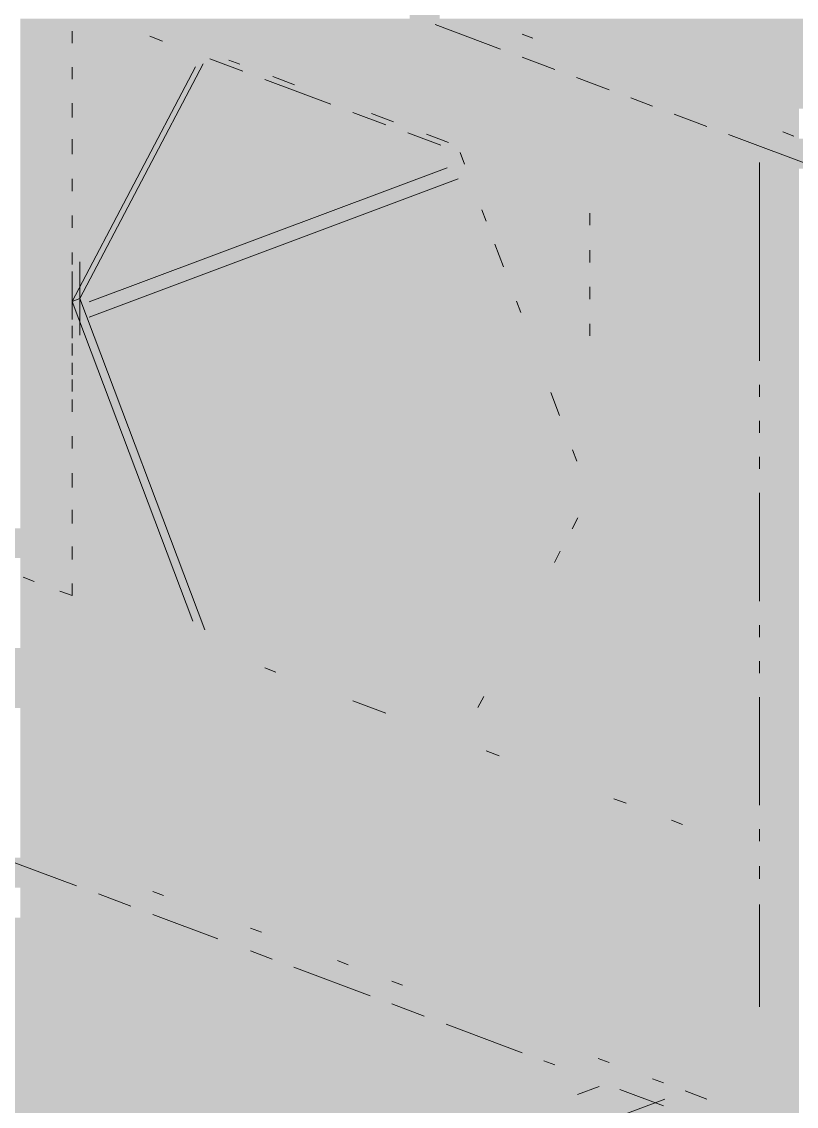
# Paper-space layout '03 3D Building and Roof' of a CAD drawing. Header units: millimetres. Extents: x 5 to 415, y 5 to 292.
# Drawn here: x 118.29 to 122.73, y 100.29 to 106.5 of the extents above; entities that cross this region are included whole.
import ezdxf

# ---------------------------------------------------------------- set-up
doc = ezdxf.new("R2010")
doc.units = ezdxf.units.MM
doc.layers.add('EXISTING', color=7, linetype='Continuous')
doc.layers.add('IMAGES', color=7, linetype='Continuous')

# ---------------------------------------------------------------- blocks, each defined once
blk = doc.blocks.new('SHEET_03')
at = {"layer": 'EXISTING', "color": 250, "lineweight": 9}
for p, q in [((121.0337, 106.3412), (120.6606, 106.481)), ((118.5823, 106.3747), (118.5823, 106.4434)), ((121.158, 106.4258), (121.2202, 106.4025)), ((119.1008, 106.3866), (119.0267, 106.4144)), ((118.5823, 104.8975), (119.2893, 106.2395)), ((118.5823, 106.1686), (118.5823, 106.2373)), ((119.3337, 106.2561), (118.6267, 104.9141)), ((119.3716, 106.2852), (119.5603, 106.2145)), ((119.5419, 106.2547), (119.479, 106.2782)), ((121.3446, 106.2248), (121.158, 106.2946)), ((119.8564, 106.1368), (119.7306, 106.184)), ((121.6555, 106.1083), (121.4689, 106.1782)), ((119.6862, 106.1673), (120.0636, 106.0259)), ((121.9042, 106.0151), (121.7798, 106.0617)), ((118.5823, 105.9625), (118.5823, 106.0312)), ((118.5823, 106.0197), (118.5823, 105.9496)), ((120.1894, 105.9788), (120.3782, 105.9081)), ((120.4226, 105.9247), (120.2968, 105.9719)), ((122.2151, 105.8987), (122.0285, 105.9686)), ((120.504, 105.861), (120.6927, 105.7903)), ((122.6503, 105.8667), (122.7125, 105.8435)), ((118.5823, 105.7563), (118.5823, 105.825)), ((118.5823, 105.8093), (118.5823, 105.7391)), ((120.7371, 105.8069), (120.6113, 105.854)), ((123.0234, 105.5959), (122.3394, 105.8521)), ((120.8043, 105.7485), (120.829, 105.6831)), ((122.517, 105.693), (122.517, 105.1069)), ((118.6795, 104.8943), (120.7294, 105.6623)), ((118.5823, 105.5989), (118.5823, 105.5287)), ((118.6795, 104.8069), (120.7916, 105.5981)), ((118.5823, 105.3884), (118.5823, 105.3183)), ((120.9277, 105.4217), (120.9524, 105.3563)), ((121.5449, 105.4023), (121.5449, 105.3336)), ((118.5823, 105.178), (118.5823, 105.1079)), ((121.0018, 105.2256), (121.0512, 105.0949)), ((121.5449, 105.1203), (121.5449, 105.1905)), ((118.6267, 104.9141), (118.6267, 105.1245)), ((118.5823, 104.7944), (118.5823, 105.0692)), ((118.6267, 105.0859), (118.6267, 104.7423)), ((122.517, 105.1069), (122.517, 104.5572)), ((118.5823, 104.9676), (118.5823, 104.8975)), ((121.5449, 104.9099), (121.5449, 104.98)), ((118.5823, 104.8975), (118.6267, 104.9141)), ((119.2736, 103.0674), (118.5823, 104.8975)), ((118.6267, 104.7037), (118.6267, 104.9141)), ((118.6267, 104.9141), (119.3427, 103.0186)), ((121.1252, 104.8988), (121.1499, 104.8334)), ((118.5823, 104.7572), (118.5823, 104.687)), ((121.5449, 104.6995), (121.5449, 104.7696)), ((118.5823, 104.5883), (118.5823, 104.657)), ((118.5823, 104.5468), (118.5823, 104.4766)), ((118.5823, 104.3821), (118.5823, 104.4509)), ((121.3227, 104.3759), (121.3721, 104.2452)), ((122.517, 104.4198), (122.517, 104.3511)), ((118.5823, 104.3363), (118.5823, 104.2662)), ((122.517, 104.2136), (122.517, 104.1449)), ((118.5823, 104.1259), (118.5823, 104.0558)), ((121.4462, 104.0491), (121.4709, 103.9837)), ((122.517, 104.0075), (122.517, 103.9388)), ((118.5823, 103.9155), (118.5823, 103.8454)), ((118.5823, 103.8325), (118.5823, 103.9012)), ((122.517, 103.8014), (122.517, 103.183)), ((118.5823, 103.7051), (118.5823, 103.6349)), ((118.5823, 103.6263), (118.5823, 103.6951)), ((121.4776, 103.6598), (121.4439, 103.5959)), ((118.5823, 103.4946), (118.5823, 103.4245)), ((118.5823, 103.4202), (118.5823, 103.4889)), ((121.3766, 103.4681), (121.3429, 103.4042)), ((118.3651, 103.2955), (118.3022, 103.319)), ((118.5823, 103.2842), (118.5823, 103.2141)), ((118.5823, 103.2141), (118.5823, 103.2828)), ((118.5129, 103.2401), (118.5823, 103.2141)), ((122.517, 103.0456), (122.517, 102.9769)), ((122.517, 102.8395), (122.517, 102.7707)), ((119.7491, 102.777), (119.6862, 102.8006)), ((120.9389, 102.6373), (120.9053, 102.5734)), ((120.3782, 102.5413), (120.1894, 102.612)), ((122.517, 102.6333), (122.517, 102.0149)), ((120.9524, 102.3262), (121.0265, 102.2985)), ((121.6838, 102.0522), (121.7532, 102.0262)), ((122.0767, 101.9051), (122.0138, 101.9286)), ((122.517, 101.8775), (122.517, 101.8088)), ((118.6088, 101.5537), (118.1735, 101.7167)), ((122.517, 101.6668), (122.517, 101.5936)), ((119.044, 101.5217), (119.1062, 101.4984)), ((118.9196, 101.4372), (118.7331, 101.5071)), ((122.517, 101.447), (122.517, 100.8609)), ((119.4171, 101.2509), (119.044, 101.3906)), ((119.6036, 101.3121), (119.6658, 101.2888)), ((119.728, 101.1344), (119.6036, 101.181)), ((120.2876, 100.9248), (119.8523, 101.0878)), ((120.101, 101.1258), (120.1632, 101.1025)), ((120.4119, 101.0093), (120.4741, 100.986)), ((120.5984, 100.8083), (120.4119, 100.8782)), ((121.158, 100.5987), (120.7228, 100.7617)), ((121.3446, 100.5288), (121.2824, 100.5521)), ((121.5933, 100.5668), (121.6555, 100.5435)), ((121.4742, 100.3592), (121.5991, 100.406)), ((121.9042, 100.4503), (121.9664, 100.427)), ((121.9664, 100.2959), (121.7176, 100.3891)), ((122.0907, 100.3804), (122.2151, 100.3338)), ((114.2887, 97.4548), (121.9741, 100.3338))]:
    blk.add_line(p, q, dxfattribs=at)
at = {"layer": 'IMAGES', "color": 7}
for points in [[(120.5141, 106.3429), (120.6855, 106.3429), (120.5141, 106.6857), (120.6855, 106.6857)], [(118.2864, 103.6), (118.4577, 103.6), (118.2864, 106.5143), (118.4577, 106.5143)], [(118.4577, 106.3429), (118.6291, 106.3429), (118.4577, 106.5143), (118.6291, 106.5143)], [(118.6291, 106.3429), (118.8005, 106.3429), (118.6291, 106.5143), (118.8005, 106.5143)], [(118.8005, 106.3429), (119.1432, 106.3429), (118.8005, 106.5143), (119.1432, 106.5143)], [(119.1432, 106.3429), (119.3145, 106.3429), (119.1432, 106.5143), (119.3145, 106.5143)], [(119.3145, 106.3429), (119.6573, 106.3429), (119.3145, 106.5143), (119.6573, 106.5143)], [(119.6573, 106.3429), (119.8286, 106.3429), (119.6573, 106.5143), (119.8286, 106.5143)], [(119.8286, 106.3429), (120, 106.3429), (119.8286, 106.5143), (120, 106.5143)], [(120, 106.3429), (120.3427, 106.3429), (120, 106.5143), (120.3427, 106.5143)], [(120.3427, 106.3429), (120.5141, 106.3429), (120.3427, 106.5143), (120.5141, 106.5143)], [(120.6855, 106.3429), (120.8568, 106.3429), (120.6855, 106.5143), (120.8568, 106.5143)], [(120.8568, 106.1714), (121.0282, 106.1714), (120.8568, 106.5143), (121.0282, 106.5143)], [(121.0282, 106.3429), (121.1995, 106.3429), (121.0282, 106.5143), (121.1995, 106.5143)], [(121.1995, 106.3429), (121.3709, 106.3429), (121.1995, 106.5143), (121.3709, 106.5143)], [(121.3709, 106.3429), (121.5423, 106.3429), (121.3709, 106.5143), (121.5423, 106.5143)], [(121.5423, 106.3429), (121.7136, 106.3429), (121.5423, 106.5143), (121.7136, 106.5143)], [(121.7136, 106.3429), (121.885, 106.3429), (121.7136, 106.5143), (121.885, 106.5143)], [(121.885, 106.3429), (123.0845, 106.3429), (121.885, 106.5143), (123.0845, 106.5143)], [(118.4577, 105.3143), (118.8005, 105.3143), (118.4577, 106.3429), (118.8005, 106.3429)], [(118.8005, 106.1714), (118.9718, 106.1714), (118.8005, 106.3429), (118.9718, 106.3429)], [(118.9718, 106.1714), (119.1432, 106.1714), (118.9718, 106.3429), (119.1432, 106.3429)], [(119.1432, 106.1714), (119.4859, 106.1714), (119.1432, 106.3429), (119.4859, 106.3429)], [(119.4859, 106), (119.6573, 106), (119.4859, 106.3429), (119.6573, 106.3429)], [(119.6573, 106.1714), (120, 106.1714), (119.6573, 106.3429), (120, 106.3429)], [(120, 106.1714), (120.1714, 106.1714), (120, 106.3429), (120.1714, 106.3429)], [(120.1714, 106.1714), (120.3427, 106.1714), (120.1714, 106.3429), (120.3427, 106.3429)], [(120.3427, 106), (120.5141, 106), (120.3427, 106.3429), (120.5141, 106.3429)], [(120.5141, 106.1714), (120.6855, 106.1714), (120.5141, 106.3429), (120.6855, 106.3429)], [(120.6855, 106.1714), (120.8568, 106.1714), (120.6855, 106.3429), (120.8568, 106.3429)], [(121.0282, 106.1714), (121.5423, 106.1714), (121.0282, 106.3429), (121.5423, 106.3429)], [(121.5423, 106.1714), (121.7136, 106.1714), (121.5423, 106.3429), (121.7136, 106.3429)], [(121.7136, 106.1714), (121.885, 106.1714), (121.7136, 106.3429), (121.885, 106.3429)], [(121.885, 106.1714), (122.2277, 106.1714), (121.885, 106.3429), (122.2277, 106.3429)], [(122.2277, 106.1714), (123.2559, 106.1714), (122.2277, 106.3429), (123.2559, 106.3429)], [(118.8005, 106), (119.1432, 106), (118.8005, 106.1714), (119.1432, 106.1714)], [(119.1432, 106), (119.3145, 106), (119.1432, 106.1714), (119.3145, 106.1714)], [(119.3145, 106), (119.4859, 106), (119.3145, 106.1714), (119.4859, 106.1714)], [(119.6573, 106), (120, 106), (119.6573, 106.1714), (120, 106.1714)], [(120, 106), (120.1714, 106), (120, 106.1714), (120.1714, 106.1714)], [(120.1714, 106), (120.3427, 106), (120.1714, 106.1714), (120.3427, 106.1714)], [(120.5141, 106), (120.6855, 106), (120.5141, 106.1714), (120.6855, 106.1714)], [(120.6855, 105.8286), (120.8568, 105.8286), (120.6855, 106.1714), (120.8568, 106.1714)], [(120.8568, 106), (121.1995, 106), (120.8568, 106.1714), (121.1995, 106.1714)], [(121.1995, 106), (121.3709, 106), (121.1995, 106.1714), (121.3709, 106.1714)], [(121.3709, 106), (121.5423, 106), (121.3709, 106.1714), (121.5423, 106.1714)], [(121.5423, 106), (121.885, 106), (121.5423, 106.1714), (121.885, 106.1714)], [(121.885, 106), (122.0564, 106), (121.885, 106.1714), (122.0564, 106.1714)], [(122.0564, 106), (122.3991, 106), (122.0564, 106.1714), (122.3991, 106.1714)], [(122.3991, 106), (122.5704, 106), (122.3991, 106.1714), (122.5704, 106.1714)], [(122.5704, 106), (123.77, 106), (122.5704, 106.1714), (123.77, 106.1714)], [(118.8005, 105.6571), (118.9718, 105.6571), (118.8005, 106), (118.9718, 106)], [(118.9718, 105.8286), (119.1432, 105.8286), (118.9718, 106), (119.1432, 106)], [(119.1432, 105.8286), (119.3145, 105.8286), (119.1432, 106), (119.3145, 106)], [(119.3145, 105.8286), (119.4859, 105.8286), (119.3145, 106), (119.4859, 106)], [(119.4859, 105.8286), (119.6573, 105.8286), (119.4859, 106), (119.6573, 106)], [(119.6573, 105.8286), (119.8286, 105.8286), (119.6573, 106), (119.8286, 106)], [(119.8286, 105.6571), (120, 105.6571), (119.8286, 106), (120, 106)], [(120, 105.8286), (120.1714, 105.8286), (120, 106), (120.1714, 106)], [(120.1714, 105.8286), (120.5141, 105.8286), (120.1714, 106), (120.5141, 106)], [(120.5141, 105.8286), (120.6855, 105.8286), (120.5141, 106), (120.6855, 106)], [(120.8568, 105.8286), (121.0282, 105.8286), (120.8568, 106), (121.0282, 106)], [(121.0282, 105.8286), (121.1995, 105.8286), (121.0282, 106), (121.1995, 106)], [(121.1995, 105.8286), (121.3709, 105.8286), (121.1995, 106), (121.3709, 106)], [(121.3709, 105.8286), (121.5423, 105.8286), (121.3709, 106), (121.5423, 106)], [(121.5423, 105.8286), (121.7136, 105.8286), (121.5423, 106), (121.7136, 106)], [(121.7136, 105.8286), (121.885, 105.8286), (121.7136, 106), (121.885, 106)], [(121.885, 105.8286), (122.0564, 105.8286), (121.885, 106), (122.0564, 106)], [(122.0564, 105.8286), (122.2277, 105.8286), (122.0564, 106), (122.2277, 106)], [(122.2277, 105.8286), (122.3991, 105.8286), (122.2277, 106), (122.3991, 106)], [(122.3991, 105.8286), (122.5704, 105.8286), (122.3991, 106), (122.5704, 106)], [(122.5704, 105.8286), (122.7418, 105.8286), (122.5704, 106), (122.7418, 106)], [(118.9718, 105.6571), (119.3145, 105.6571), (118.9718, 105.8286), (119.3145, 105.8286)], [(119.3145, 105.6571), (119.4859, 105.6571), (119.3145, 105.8286), (119.4859, 105.8286)], [(119.4859, 105.6571), (119.6573, 105.6571), (119.4859, 105.8286), (119.6573, 105.8286)], [(119.6573, 105.6571), (119.8286, 105.6571), (119.6573, 105.8286), (119.8286, 105.8286)], [(120, 105.6571), (120.1714, 105.6571), (120, 105.8286), (120.1714, 105.8286)], [(120.1714, 105.6571), (120.3427, 105.6571), (120.1714, 105.8286), (120.3427, 105.8286)], [(120.3427, 105.6571), (120.5141, 105.6571), (120.3427, 105.8286), (120.5141, 105.8286)], [(120.5141, 105.6571), (120.8568, 105.6571), (120.5141, 105.8286), (120.8568, 105.8286)], [(120.8568, 105.6571), (121.0282, 105.6571), (120.8568, 105.8286), (121.0282, 105.8286)], [(121.0282, 105.6571), (121.7136, 105.6571), (121.0282, 105.8286), (121.7136, 105.8286)], [(121.7136, 105.4857), (121.885, 105.4857), (121.7136, 105.8286), (121.885, 105.8286)], [(121.885, 105.6571), (122.0564, 105.6571), (121.885, 105.8286), (122.0564, 105.8286)], [(122.0564, 105.6571), (122.3991, 105.6571), (122.0564, 105.8286), (122.3991, 105.8286)], [(122.3991, 105.6571), (122.9132, 105.6571), (122.3991, 105.8286), (122.9132, 105.8286)], [(118.8005, 105.4857), (118.9718, 105.4857), (118.8005, 105.6571), (118.9718, 105.6571)], [(118.9718, 105.4857), (119.1432, 105.4857), (118.9718, 105.6571), (119.1432, 105.6571)], [(119.1432, 105.4857), (119.4859, 105.4857), (119.1432, 105.6571), (119.4859, 105.6571)], [(119.4859, 105.4857), (119.8286, 105.4857), (119.4859, 105.6571), (119.8286, 105.6571)], [(119.8286, 105.4857), (120, 105.4857), (119.8286, 105.6571), (120, 105.6571)], [(120, 105.4857), (120.1714, 105.4857), (120, 105.6571), (120.1714, 105.6571)], [(120.1714, 105.4857), (120.3427, 105.4857), (120.1714, 105.6571), (120.3427, 105.6571)], [(120.3427, 105.4857), (120.5141, 105.4857), (120.3427, 105.6571), (120.5141, 105.6571)], [(120.5141, 105.4857), (120.6855, 105.4857), (120.5141, 105.6571), (120.6855, 105.6571)], [(120.6855, 105.4857), (120.8568, 105.4857), (120.6855, 105.6571), (120.8568, 105.6571)], [(120.8568, 105.3143), (121.0282, 105.3143), (120.8568, 105.6571), (121.0282, 105.6571)], [(121.0282, 105.4857), (121.1995, 105.4857), (121.0282, 105.6571), (121.1995, 105.6571)], [(121.1995, 105.4857), (121.3709, 105.4857), (121.1995, 105.6571), (121.3709, 105.6571)], [(121.3709, 105.4857), (121.7136, 105.4857), (121.3709, 105.6571), (121.7136, 105.6571)], [(121.885, 105.4857), (122.2277, 105.4857), (121.885, 105.6571), (122.2277, 105.6571)], [(122.2277, 105.4857), (122.3991, 105.4857), (122.2277, 105.6571), (122.3991, 105.6571)], [(122.3991, 105.4857), (122.7418, 105.4857), (122.3991, 105.6571), (122.7418, 105.6571)], [(118.8005, 105.3143), (118.9718, 105.3143), (118.8005, 105.4857), (118.9718, 105.4857)], [(118.9718, 105.3143), (119.1432, 105.3143), (118.9718, 105.4857), (119.1432, 105.4857)], [(119.1432, 105.3143), (119.3145, 105.3143), (119.1432, 105.4857), (119.3145, 105.4857)], [(119.3145, 105.3143), (119.4859, 105.3143), (119.3145, 105.4857), (119.4859, 105.4857)], [(119.4859, 105.3143), (119.8286, 105.3143), (119.4859, 105.4857), (119.8286, 105.4857)], [(119.8286, 105.3143), (120, 105.3143), (119.8286, 105.4857), (120, 105.4857)], [(120, 105.3143), (120.1714, 105.3143), (120, 105.4857), (120.1714, 105.4857)], [(120.1714, 105.3143), (120.5141, 105.3143), (120.1714, 105.4857), (120.5141, 105.4857)], [(120.5141, 105.3143), (120.6855, 105.3143), (120.5141, 105.4857), (120.6855, 105.4857)], [(120.6855, 105.3143), (120.8568, 105.3143), (120.6855, 105.4857), (120.8568, 105.4857)], [(121.0282, 105.3143), (121.1995, 105.3143), (121.0282, 105.4857), (121.1995, 105.4857)], [(121.1995, 105.3143), (121.3709, 105.3143), (121.1995, 105.4857), (121.3709, 105.4857)], [(121.3709, 105.3143), (121.5423, 105.3143), (121.3709, 105.4857), (121.5423, 105.4857)], [(121.5423, 105.1429), (121.7136, 105.1429), (121.5423, 105.4857), (121.7136, 105.4857)], [(121.7136, 105.3143), (121.885, 105.3143), (121.7136, 105.4857), (121.885, 105.4857)], [(121.885, 105.3143), (122.0564, 105.3143), (121.885, 105.4857), (122.0564, 105.4857)], [(122.0564, 105.3143), (122.3991, 105.3143), (122.0564, 105.4857), (122.3991, 105.4857)], [(122.3991, 105.1429), (122.5704, 105.1429), (122.3991, 105.4857), (122.5704, 105.4857)], [(122.5704, 105.1429), (122.7418, 105.1429), (122.5704, 105.4857), (122.7418, 105.4857)], [(118.4577, 103.9429), (118.6291, 103.9429), (118.4577, 105.3143), (118.6291, 105.3143)], [(118.6291, 105.1429), (118.9718, 105.1429), (118.6291, 105.3143), (118.9718, 105.3143)], [(118.9718, 105.1429), (119.3145, 105.1429), (118.9718, 105.3143), (119.3145, 105.3143)], [(119.3145, 105.1429), (119.4859, 105.1429), (119.3145, 105.3143), (119.4859, 105.3143)], [(119.4859, 105.1429), (119.6573, 105.1429), (119.4859, 105.3143), (119.6573, 105.3143)], [(119.6573, 105.1429), (120, 105.1429), (119.6573, 105.3143), (120, 105.3143)], [(120, 105.1429), (120.1714, 105.1429), (120, 105.3143), (120.1714, 105.3143)], [(120.1714, 105.1429), (120.5141, 105.1429), (120.1714, 105.3143), (120.5141, 105.3143)], [(120.5141, 105.1429), (120.6855, 105.1429), (120.5141, 105.3143), (120.6855, 105.3143)], [(120.6855, 105.1429), (120.8568, 105.1429), (120.6855, 105.3143), (120.8568, 105.3143)], [(120.8568, 105.1429), (121.0282, 105.1429), (120.8568, 105.3143), (121.0282, 105.3143)], [(121.0282, 105.1429), (121.1995, 105.1429), (121.0282, 105.3143), (121.1995, 105.3143)], [(121.1995, 104.9714), (121.3709, 104.9714), (121.1995, 105.3143), (121.3709, 105.3143)], [(121.3709, 105.1429), (121.5423, 105.1429), (121.3709, 105.3143), (121.5423, 105.3143)], [(121.7136, 105.1429), (121.885, 105.1429), (121.7136, 105.3143), (121.885, 105.3143)], [(121.885, 105.1429), (122.2277, 105.1429), (121.885, 105.3143), (122.2277, 105.3143)], [(122.2277, 105.1429), (122.3991, 105.1429), (122.2277, 105.3143), (122.3991, 105.3143)], [(118.6291, 104.9714), (118.8005, 104.9714), (118.6291, 105.1429), (118.8005, 105.1429)], [(118.8005, 104.9714), (118.9718, 104.9714), (118.8005, 105.1429), (118.9718, 105.1429)], [(118.9718, 104.9714), (119.1432, 104.9714), (118.9718, 105.1429), (119.1432, 105.1429)], [(119.1432, 104.9714), (119.3145, 104.9714), (119.1432, 105.1429), (119.3145, 105.1429)], [(119.3145, 104.8), (119.6573, 104.8), (119.3145, 105.1429), (119.6573, 105.1429)], [(119.6573, 104.9714), (119.8286, 104.9714), (119.6573, 105.1429), (119.8286, 105.1429)], [(119.8286, 104.9714), (120, 104.9714), (119.8286, 105.1429), (120, 105.1429)], [(120, 104.9714), (120.1714, 104.9714), (120, 105.1429), (120.1714, 105.1429)], [(120.1714, 104.9714), (120.8568, 104.9714), (120.1714, 105.1429), (120.8568, 105.1429)], [(120.8568, 104.8), (121.0282, 104.8), (120.8568, 105.1429), (121.0282, 105.1429)], [(121.0282, 104.9714), (121.1995, 104.9714), (121.0282, 105.1429), (121.1995, 105.1429)], [(121.3709, 104.8), (121.5423, 104.8), (121.3709, 105.1429), (121.5423, 105.1429)], [(121.5423, 104.4571), (121.7136, 104.4571), (121.5423, 105.1429), (121.7136, 105.1429)], [(121.7136, 104.9714), (122.0564, 104.9714), (121.7136, 105.1429), (122.0564, 105.1429)], [(122.0564, 104.9714), (122.2277, 104.9714), (122.0564, 105.1429), (122.2277, 105.1429)], [(122.2277, 104.9714), (122.3991, 104.9714), (122.2277, 105.1429), (122.3991, 105.1429)], [(122.3991, 104.9714), (122.7418, 104.9714), (122.3991, 105.1429), (122.7418, 105.1429)], [(118.6291, 104.4571), (118.8005, 104.4571), (118.6291, 104.9714), (118.8005, 104.9714)], [(118.8005, 104.8), (119.1432, 104.8), (118.8005, 104.9714), (119.1432, 104.9714)], [(119.1432, 104.8), (119.3145, 104.8), (119.1432, 104.9714), (119.3145, 104.9714)], [(119.6573, 104.8), (119.8286, 104.8), (119.6573, 104.9714), (119.8286, 104.9714)], [(119.8286, 104.8), (120.8568, 104.8), (119.8286, 104.9714), (120.8568, 104.9714)], [(121.0282, 104.8), (121.1995, 104.8), (121.0282, 104.9714), (121.1995, 104.9714)], [(121.1995, 104.8), (121.3709, 104.8), (121.1995, 104.9714), (121.3709, 104.9714)], [(121.7136, 104.4571), (121.885, 104.4571), (121.7136, 104.9714), (121.885, 104.9714)], [(121.885, 104.8), (122.0564, 104.8), (121.885, 104.9714), (122.0564, 104.9714)], [(122.0564, 104.8), (122.2277, 104.8), (122.0564, 104.9714), (122.2277, 104.9714)], [(122.2277, 101.8857), (122.3991, 101.8857), (122.2277, 104.9714), (122.3991, 104.9714)], [(122.3991, 100.6857), (122.5704, 100.6857), (122.3991, 104.9714), (122.5704, 104.9714)], [(122.5704, 104.8), (122.7418, 104.8), (122.5704, 104.9714), (122.7418, 104.9714)], [(118.8005, 104.2857), (118.9718, 104.2857), (118.8005, 104.8), (118.9718, 104.8)], [(118.9718, 104.6286), (119.3145, 104.6286), (118.9718, 104.8), (119.3145, 104.8)], [(119.3145, 104.6286), (121.0282, 104.6286), (119.3145, 104.8), (121.0282, 104.8)], [(121.0282, 104.4571), (121.1995, 104.4571), (121.0282, 104.8), (121.1995, 104.8)], [(121.1995, 104.6286), (121.5423, 104.6286), (121.1995, 104.8), (121.5423, 104.8)], [(121.885, 102.2286), (122.2277, 102.2286), (121.885, 104.8), (122.2277, 104.8)], [(122.5704, 101.7143), (122.7418, 101.7143), (122.5704, 104.8), (122.7418, 104.8)], [(118.9718, 104.4571), (119.1432, 104.4571), (118.9718, 104.6286), (119.1432, 104.6286)], [(119.1432, 104.1143), (121.0282, 104.1143), (119.1432, 104.6286), (121.0282, 104.6286)], [(121.1995, 104.4571), (121.3709, 104.4571), (121.1995, 104.6286), (121.3709, 104.6286)], [(121.3709, 104.4571), (121.5423, 104.4571), (121.3709, 104.6286), (121.5423, 104.6286)], [(118.6291, 104.1143), (118.8005, 104.1143), (118.6291, 104.4571), (118.8005, 104.4571)], [(118.9718, 104.2857), (119.1432, 104.2857), (118.9718, 104.4571), (119.1432, 104.4571)], [(121.0282, 104.2857), (121.1995, 104.2857), (121.0282, 104.4571), (121.1995, 104.4571)], [(121.1995, 104.2857), (121.3709, 104.2857), (121.1995, 104.4571), (121.3709, 104.4571)], [(121.3709, 104.2857), (121.5423, 104.2857), (121.3709, 104.4571), (121.5423, 104.4571)], [(121.5423, 104.2857), (121.7136, 104.2857), (121.5423, 104.4571), (121.7136, 104.4571)], [(121.7136, 104.1143), (121.885, 104.1143), (121.7136, 104.4571), (121.885, 104.4571)], [(118.8005, 104.1143), (118.9718, 104.1143), (118.8005, 104.2857), (118.9718, 104.2857)], [(118.9718, 104.1143), (119.1432, 104.1143), (118.9718, 104.2857), (119.1432, 104.2857)], [(121.0282, 104.1143), (121.1995, 104.1143), (121.0282, 104.2857), (121.1995, 104.2857)], [(121.1995, 103.9429), (121.3709, 103.9429), (121.1995, 104.2857), (121.3709, 104.2857)], [(121.3709, 104.1143), (121.5423, 104.1143), (121.3709, 104.2857), (121.5423, 104.2857)], [(121.5423, 104.1143), (121.7136, 104.1143), (121.5423, 104.2857), (121.7136, 104.2857)], [(118.6291, 103.9429), (118.8005, 103.9429), (118.6291, 104.1143), (118.8005, 104.1143)], [(118.8005, 103.9429), (118.9718, 103.9429), (118.8005, 104.1143), (118.9718, 104.1143)], [(118.9718, 103.9429), (119.1432, 103.9429), (118.9718, 104.1143), (119.1432, 104.1143)], [(119.1432, 103.9429), (119.3145, 103.9429), (119.1432, 104.1143), (119.3145, 104.1143)], [(119.3145, 103.9429), (121.1995, 103.9429), (119.3145, 104.1143), (121.1995, 104.1143)], [(121.3709, 103.9429), (121.5423, 103.9429), (121.3709, 104.1143), (121.5423, 104.1143)], [(121.5423, 103.9429), (121.7136, 103.9429), (121.5423, 104.1143), (121.7136, 104.1143)], [(121.7136, 102.7429), (121.885, 102.7429), (121.7136, 104.1143), (121.885, 104.1143)], [(118.4577, 103.4286), (118.8005, 103.4286), (118.4577, 103.9429), (118.8005, 103.9429)], [(118.8005, 103.7714), (118.9718, 103.7714), (118.8005, 103.9429), (118.9718, 103.9429)], [(118.9718, 103.6), (119.1432, 103.6), (118.9718, 103.9429), (119.1432, 103.9429)], [(119.1432, 103.7714), (119.3145, 103.7714), (119.1432, 103.9429), (119.3145, 103.9429)], [(119.3145, 103.7714), (121.3709, 103.7714), (119.3145, 103.9429), (121.3709, 103.9429)], [(121.3709, 103.6), (121.5423, 103.6), (121.3709, 103.9429), (121.5423, 103.9429)], [(121.5423, 103.4286), (121.7136, 103.4286), (121.5423, 103.9429), (121.7136, 103.9429)], [(118.8005, 103.2571), (118.9718, 103.2571), (118.8005, 103.7714), (118.9718, 103.7714)], [(119.1432, 103.6), (119.3145, 103.6), (119.1432, 103.7714), (119.3145, 103.7714)], [(119.3145, 103.6), (119.4859, 103.6), (119.3145, 103.7714), (119.4859, 103.7714)], [(119.4859, 103.6), (121.1995, 103.6), (119.4859, 103.7714), (121.1995, 103.7714)], [(121.1995, 103.6), (121.3709, 103.6), (121.1995, 103.7714), (121.3709, 103.7714)], [(118.115, 103.4286), (118.4577, 103.4286), (118.115, 103.6), (118.4577, 103.6)], [(118.9718, 103.4286), (119.1432, 103.4286), (118.9718, 103.6), (119.1432, 103.6)], [(119.1432, 103.4286), (119.3145, 103.4286), (119.1432, 103.6), (119.3145, 103.6)], [(119.3145, 103.4286), (121.1995, 103.4286), (119.3145, 103.6), (121.1995, 103.6)], [(121.1995, 103.4286), (121.3709, 103.4286), (121.1995, 103.6), (121.3709, 103.6)], [(121.3709, 103.4286), (121.5423, 103.4286), (121.3709, 103.6), (121.5423, 103.6)], [(118.2864, 103.2571), (118.4577, 103.2571), (118.2864, 103.4286), (118.4577, 103.4286)], [(118.4577, 103.2571), (118.6291, 103.2571), (118.4577, 103.4286), (118.6291, 103.4286)], [(118.6291, 103.0857), (118.8005, 103.0857), (118.6291, 103.4286), (118.8005, 103.4286)], [(118.9718, 103.2571), (119.1432, 103.2571), (118.9718, 103.4286), (119.1432, 103.4286)], [(119.1432, 103.2571), (119.3145, 103.2571), (119.1432, 103.4286), (119.3145, 103.4286)], [(119.3145, 103.2571), (119.4859, 103.2571), (119.3145, 103.4286), (119.4859, 103.4286)], [(119.4859, 103.2571), (121.0282, 103.2571), (119.4859, 103.4286), (121.0282, 103.4286)], [(121.0282, 103.2571), (121.1995, 103.2571), (121.0282, 103.4286), (121.1995, 103.4286)], [(121.1995, 103.2571), (121.3709, 103.2571), (121.1995, 103.4286), (121.3709, 103.4286)], [(121.3709, 103.2571), (121.7136, 103.2571), (121.3709, 103.4286), (121.7136, 103.4286)], [(118.2864, 103.0857), (118.4577, 103.0857), (118.2864, 103.2571), (118.4577, 103.2571)], [(118.4577, 103.0857), (118.6291, 103.0857), (118.4577, 103.2571), (118.6291, 103.2571)], [(118.8005, 103.0857), (118.9718, 103.0857), (118.8005, 103.2571), (118.9718, 103.2571)], [(118.9718, 103.0857), (119.1432, 103.0857), (118.9718, 103.2571), (119.1432, 103.2571)], [(119.1432, 103.0857), (119.3145, 103.0857), (119.1432, 103.2571), (119.3145, 103.2571)], [(119.3145, 103.0857), (119.4859, 103.0857), (119.3145, 103.2571), (119.4859, 103.2571)], [(119.4859, 103.0857), (119.6573, 103.0857), (119.4859, 103.2571), (119.6573, 103.2571)], [(119.6573, 103.0857), (121.0282, 103.0857), (119.6573, 103.2571), (121.0282, 103.2571)], [(121.0282, 103.0857), (121.1995, 103.0857), (121.0282, 103.2571), (121.1995, 103.2571)], [(121.1995, 103.0857), (121.3709, 103.0857), (121.1995, 103.2571), (121.3709, 103.2571)], [(121.3709, 102.7429), (121.5423, 102.7429), (121.3709, 103.2571), (121.5423, 103.2571)], [(121.5423, 103.0857), (121.7136, 103.0857), (121.5423, 103.2571), (121.7136, 103.2571)], [(118.2864, 102.9143), (118.4577, 102.9143), (118.2864, 103.0857), (118.4577, 103.0857)], [(118.4577, 102.9143), (118.8005, 102.9143), (118.4577, 103.0857), (118.8005, 103.0857)], [(118.8005, 102.9143), (119.1432, 102.9143), (118.8005, 103.0857), (119.1432, 103.0857)], [(119.1432, 102.9143), (119.3145, 102.9143), (119.1432, 103.0857), (119.3145, 103.0857)], [(119.3145, 102.9143), (119.4859, 102.9143), (119.3145, 103.0857), (119.4859, 103.0857)], [(119.4859, 102.9143), (119.6573, 102.9143), (119.4859, 103.0857), (119.6573, 103.0857)], [(119.6573, 102.9143), (119.8286, 102.9143), (119.6573, 103.0857), (119.8286, 103.0857)], [(119.8286, 102.9143), (120, 102.9143), (119.8286, 103.0857), (120, 103.0857)], [(120, 102.9143), (120.8568, 102.9143), (120, 103.0857), (120.8568, 103.0857)], [(120.8568, 102.9143), (121.0282, 102.9143), (120.8568, 103.0857), (121.0282, 103.0857)], [(121.0282, 102.9143), (121.1995, 102.9143), (121.0282, 103.0857), (121.1995, 103.0857)], [(121.1995, 102.9143), (121.3709, 102.9143), (121.1995, 103.0857), (121.3709, 103.0857)], [(121.5423, 102.9143), (121.7136, 102.9143), (121.5423, 103.0857), (121.7136, 103.0857)], [(117.9436, 102.7429), (118.4577, 102.7429), (117.9436, 102.9143), (118.4577, 102.9143)], [(118.4577, 102.7429), (119.1432, 102.7429), (118.4577, 102.9143), (119.1432, 102.9143)], [(119.1432, 102.7429), (119.3145, 102.7429), (119.1432, 102.9143), (119.3145, 102.9143)], [(119.3145, 102.7429), (119.4859, 102.7429), (119.3145, 102.9143), (119.4859, 102.9143)], [(119.4859, 102.7429), (119.6573, 102.7429), (119.4859, 102.9143), (119.6573, 102.9143)], [(119.6573, 102.7429), (119.8286, 102.7429), (119.6573, 102.9143), (119.8286, 102.9143)], [(119.8286, 102.7429), (120, 102.7429), (119.8286, 102.9143), (120, 102.9143)], [(120, 102.7429), (120.1714, 102.7429), (120, 102.9143), (120.1714, 102.9143)], [(120.1714, 102.7429), (120.3427, 102.7429), (120.1714, 102.9143), (120.3427, 102.9143)], [(120.3427, 102.7429), (120.5141, 102.7429), (120.3427, 102.9143), (120.5141, 102.9143)], [(120.5141, 102.7429), (120.8568, 102.7429), (120.5141, 102.9143), (120.8568, 102.9143)], [(120.8568, 102.7429), (121.0282, 102.7429), (120.8568, 102.9143), (121.0282, 102.9143)], [(121.0282, 102.7429), (121.1995, 102.7429), (121.0282, 102.9143), (121.1995, 102.9143)], [(121.1995, 102.7429), (121.3709, 102.7429), (121.1995, 102.9143), (121.3709, 102.9143)], [(121.5423, 102.7429), (121.7136, 102.7429), (121.5423, 102.9143), (121.7136, 102.9143)], [(117.7723, 102.5714), (119.1432, 102.5714), (117.7723, 102.7429), (119.1432, 102.7429)], [(119.1432, 102.5714), (119.3145, 102.5714), (119.1432, 102.7429), (119.3145, 102.7429)], [(119.3145, 102.5714), (119.6573, 102.5714), (119.3145, 102.7429), (119.6573, 102.7429)], [(119.6573, 102.5714), (119.8286, 102.5714), (119.6573, 102.7429), (119.8286, 102.7429)], [(119.8286, 102.5714), (120, 102.5714), (119.8286, 102.7429), (120, 102.7429)], [(120, 102.5714), (120.1714, 102.5714), (120, 102.7429), (120.1714, 102.7429)], [(120.1714, 102.5714), (120.3427, 102.5714), (120.1714, 102.7429), (120.3427, 102.7429)], [(120.3427, 102.5714), (120.5141, 102.5714), (120.3427, 102.7429), (120.5141, 102.7429)], [(120.5141, 102.5714), (120.6855, 102.5714), (120.5141, 102.7429), (120.6855, 102.7429)], [(120.6855, 102.5714), (120.8568, 102.5714), (120.6855, 102.7429), (120.8568, 102.7429)], [(120.8568, 102.5714), (121.0282, 102.5714), (120.8568, 102.7429), (121.0282, 102.7429)], [(121.0282, 102.5714), (121.1995, 102.5714), (121.0282, 102.7429), (121.1995, 102.7429)], [(121.1995, 102.4), (121.3709, 102.4), (121.1995, 102.7429), (121.3709, 102.7429)], [(121.3709, 102.2286), (121.5423, 102.2286), (121.3709, 102.7429), (121.5423, 102.7429)], [(121.5423, 102.5714), (121.7136, 102.5714), (121.5423, 102.7429), (121.7136, 102.7429)], [(121.7136, 102.4), (121.885, 102.4), (121.7136, 102.7429), (121.885, 102.7429)], [(118.2864, 102.4), (119.3145, 102.4), (118.2864, 102.5714), (119.3145, 102.5714)], [(119.3145, 102.4), (119.6573, 102.4), (119.3145, 102.5714), (119.6573, 102.5714)], [(119.6573, 102.4), (120, 102.4), (119.6573, 102.5714), (120, 102.5714)], [(120, 102.4), (120.1714, 102.4), (120, 102.5714), (120.1714, 102.5714)], [(120.1714, 102.4), (120.3427, 102.4), (120.1714, 102.5714), (120.3427, 102.5714)], [(120.3427, 102.4), (120.5141, 102.4), (120.3427, 102.5714), (120.5141, 102.5714)], [(120.5141, 102.4), (120.6855, 102.4), (120.5141, 102.5714), (120.6855, 102.5714)], [(120.6855, 102.4), (121.0282, 102.4), (120.6855, 102.5714), (121.0282, 102.5714)], [(121.0282, 102.4), (121.1995, 102.4), (121.0282, 102.5714), (121.1995, 102.5714)], [(121.5423, 102.4), (121.7136, 102.4), (121.5423, 102.5714), (121.7136, 102.5714)], [(118.2864, 102.2286), (118.4577, 102.2286), (118.2864, 102.4), (118.4577, 102.4)], [(118.4577, 102.2286), (120, 102.2286), (118.4577, 102.4), (120, 102.4)], [(120, 102.2286), (120.1714, 102.2286), (120, 102.4), (120.1714, 102.4)], [(120.1714, 102.2286), (120.3427, 102.2286), (120.1714, 102.4), (120.3427, 102.4)], [(120.3427, 102.2286), (120.5141, 102.2286), (120.3427, 102.4), (120.5141, 102.4)], [(120.5141, 102.2286), (120.6855, 102.2286), (120.5141, 102.4), (120.6855, 102.4)], [(120.6855, 102.2286), (120.8568, 102.2286), (120.6855, 102.4), (120.8568, 102.4)], [(120.8568, 102.2286), (121.0282, 102.2286), (120.8568, 102.4), (121.0282, 102.4)], [(121.0282, 102.2286), (121.1995, 102.2286), (121.0282, 102.4), (121.1995, 102.4)], [(121.1995, 102.2286), (121.3709, 102.2286), (121.1995, 102.4), (121.3709, 102.4)], [(121.5423, 102.2286), (121.7136, 102.2286), (121.5423, 102.4), (121.7136, 102.4)], [(121.7136, 102.2286), (121.885, 102.2286), (121.7136, 102.4), (121.885, 102.4)], [(118.2864, 102.0571), (118.4577, 102.0571), (118.2864, 102.2286), (118.4577, 102.2286)], [(118.4577, 102.0571), (118.6291, 102.0571), (118.4577, 102.2286), (118.6291, 102.2286)], [(118.6291, 102.0571), (118.8005, 102.0571), (118.6291, 102.2286), (118.8005, 102.2286)], [(118.8005, 102.0571), (120.5141, 102.0571), (118.8005, 102.2286), (120.5141, 102.2286)], [(120.5141, 102.0571), (120.6855, 102.0571), (120.5141, 102.2286), (120.6855, 102.2286)], [(120.6855, 102.0571), (120.8568, 102.0571), (120.6855, 102.2286), (120.8568, 102.2286)], [(120.8568, 102.0571), (121.0282, 102.0571), (120.8568, 102.2286), (121.0282, 102.2286)], [(121.0282, 102.0571), (121.3709, 102.0571), (121.0282, 102.2286), (121.3709, 102.2286)], [(121.3709, 101.8857), (121.5423, 101.8857), (121.3709, 102.2286), (121.5423, 102.2286)], [(121.5423, 102.0571), (121.7136, 102.0571), (121.5423, 102.2286), (121.7136, 102.2286)], [(121.7136, 102.0571), (121.885, 102.0571), (121.7136, 102.2286), (121.885, 102.2286)], [(121.885, 102.0571), (122.0564, 102.0571), (121.885, 102.2286), (122.0564, 102.2286)], [(122.0564, 102.0571), (122.2277, 102.0571), (122.0564, 102.2286), (122.2277, 102.2286)], [(118.2864, 101.8857), (118.6291, 101.8857), (118.2864, 102.0571), (118.6291, 102.0571)], [(118.6291, 101.8857), (118.8005, 101.8857), (118.6291, 102.0571), (118.8005, 102.0571)], [(118.8005, 101.8857), (118.9718, 101.8857), (118.8005, 102.0571), (118.9718, 102.0571)], [(118.9718, 101.8857), (119.1432, 101.8857), (118.9718, 102.0571), (119.1432, 102.0571)], [(119.1432, 101.8857), (120.8568, 101.8857), (119.1432, 102.0571), (120.8568, 102.0571)], [(120.8568, 101.8857), (121.1995, 101.8857), (120.8568, 102.0571), (121.1995, 102.0571)], [(121.1995, 101.8857), (121.3709, 101.8857), (121.1995, 102.0571), (121.3709, 102.0571)], [(121.5423, 101.8857), (121.7136, 101.8857), (121.5423, 102.0571), (121.7136, 102.0571)], [(121.7136, 101.8857), (121.885, 101.8857), (121.7136, 102.0571), (121.885, 102.0571)], [(121.885, 101.7143), (122.0564, 101.7143), (121.885, 102.0571), (122.0564, 102.0571)], [(122.0564, 101.8857), (122.2277, 101.8857), (122.0564, 102.0571), (122.2277, 102.0571)], [(118.2864, 101.7143), (118.4577, 101.7143), (118.2864, 101.8857), (118.4577, 101.8857)], [(118.4577, 101.7143), (118.6291, 101.7143), (118.4577, 101.8857), (118.6291, 101.8857)], [(118.6291, 101.7143), (119.1432, 101.7143), (118.6291, 101.8857), (119.1432, 101.8857)], [(119.1432, 101.7143), (119.3145, 101.7143), (119.1432, 101.8857), (119.3145, 101.8857)], [(119.3145, 101.7143), (119.6573, 101.7143), (119.3145, 101.8857), (119.6573, 101.8857)], [(119.6573, 101.7143), (119.8286, 101.7143), (119.6573, 101.8857), (119.8286, 101.8857)], [(119.8286, 101.7143), (120, 101.7143), (119.8286, 101.8857), (120, 101.8857)], [(120, 101.7143), (121.3709, 101.7143), (120, 101.8857), (121.3709, 101.8857)], [(121.3709, 101.7143), (121.7136, 101.7143), (121.3709, 101.8857), (121.7136, 101.8857)], [(121.7136, 101.7143), (121.885, 101.7143), (121.7136, 101.8857), (121.885, 101.8857)], [(122.0564, 101.7143), (122.2277, 101.7143), (122.0564, 101.8857), (122.2277, 101.8857)], [(122.2277, 101.7143), (122.3991, 101.7143), (122.2277, 101.8857), (122.3991, 101.8857)], [(118.115, 101.5429), (118.4577, 101.5429), (118.115, 101.7143), (118.4577, 101.7143)], [(118.4577, 101.5429), (118.6291, 101.5429), (118.4577, 101.7143), (118.6291, 101.7143)], [(118.6291, 101.5429), (119.1432, 101.5429), (118.6291, 101.7143), (119.1432, 101.7143)], [(119.1432, 101.5429), (119.3145, 101.5429), (119.1432, 101.7143), (119.3145, 101.7143)], [(119.3145, 101.5429), (119.8286, 101.5429), (119.3145, 101.7143), (119.8286, 101.7143)], [(119.8286, 101.5429), (120, 101.5429), (119.8286, 101.7143), (120, 101.7143)], [(120, 101.5429), (120.1714, 101.5429), (120, 101.7143), (120.1714, 101.7143)], [(120.1714, 101.5429), (121.7136, 101.5429), (120.1714, 101.7143), (121.7136, 101.7143)], [(121.7136, 101.5429), (121.885, 101.5429), (121.7136, 101.7143), (121.885, 101.7143)], [(121.885, 101.5429), (122.2277, 101.5429), (121.885, 101.7143), (122.2277, 101.7143)], [(122.2277, 101.5429), (122.3991, 101.5429), (122.2277, 101.7143), (122.3991, 101.7143)], [(122.5704, 101.5429), (122.7418, 101.5429), (122.5704, 101.7143), (122.7418, 101.7143)], [(118.2864, 101.3714), (118.4577, 101.3714), (118.2864, 101.5429), (118.4577, 101.5429)], [(118.4577, 101.3714), (118.6291, 101.3714), (118.4577, 101.5429), (118.6291, 101.5429)], [(118.6291, 101.3714), (118.9718, 101.3714), (118.6291, 101.5429), (118.9718, 101.5429)], [(118.9718, 101.3714), (119.1432, 101.3714), (118.9718, 101.5429), (119.1432, 101.5429)], [(119.1432, 101.3714), (119.3145, 101.3714), (119.1432, 101.5429), (119.3145, 101.5429)], [(119.3145, 101.3714), (119.4859, 101.3714), (119.3145, 101.5429), (119.4859, 101.5429)], [(119.4859, 101.3714), (119.6573, 101.3714), (119.4859, 101.5429), (119.6573, 101.5429)], [(119.6573, 101.3714), (120.1714, 101.3714), (119.6573, 101.5429), (120.1714, 101.5429)], [(120.1714, 101.3714), (120.5141, 101.3714), (120.1714, 101.5429), (120.5141, 101.5429)], [(120.5141, 101.3714), (122.2277, 101.3714), (120.5141, 101.5429), (122.2277, 101.5429)], [(122.2277, 100.6857), (122.3991, 100.6857), (122.2277, 101.5429), (122.3991, 101.5429)], [(122.5704, 100.8571), (122.7418, 100.8571), (122.5704, 101.5429), (122.7418, 101.5429)], [(110.2323, 101.2), (118.4577, 101.2), (110.2323, 101.3714), (118.4577, 101.3714)], [(118.4577, 101.2), (118.6291, 101.2), (118.4577, 101.3714), (118.6291, 101.3714)], [(118.6291, 101.2), (118.8005, 101.2), (118.6291, 101.3714), (118.8005, 101.3714)], [(118.8005, 101.2), (118.9718, 101.2), (118.8005, 101.3714), (118.9718, 101.3714)], [(118.9718, 101.2), (119.1432, 101.2), (118.9718, 101.3714), (119.1432, 101.3714)], [(119.1432, 101.2), (119.3145, 101.2), (119.1432, 101.3714), (119.3145, 101.3714)], [(119.3145, 101.2), (119.4859, 101.2), (119.3145, 101.3714), (119.4859, 101.3714)], [(119.4859, 101.2), (119.6573, 101.2), (119.4859, 101.3714), (119.6573, 101.3714)], [(119.6573, 101.2), (119.8286, 101.2), (119.6573, 101.3714), (119.8286, 101.3714)], [(119.8286, 101.2), (120, 101.2), (119.8286, 101.3714), (120, 101.3714)], [(120, 101.2), (120.1714, 101.2), (120, 101.3714), (120.1714, 101.3714)], [(120.1714, 101.2), (120.3427, 101.2), (120.1714, 101.3714), (120.3427, 101.3714)], [(120.3427, 101.2), (120.6855, 101.2), (120.3427, 101.3714), (120.6855, 101.3714)], [(120.6855, 101.0286), (120.8568, 101.0286), (120.6855, 101.3714), (120.8568, 101.3714)], [(120.8568, 101.2), (121.0282, 101.2), (120.8568, 101.3714), (121.0282, 101.3714)], [(121.0282, 101.2), (121.5423, 101.2), (121.0282, 101.3714), (121.5423, 101.3714)], [(121.5423, 101.2), (121.7136, 101.2), (121.5423, 101.3714), (121.7136, 101.3714)], [(121.7136, 101.2), (122.2277, 101.2), (121.7136, 101.3714), (122.2277, 101.3714)], [(109.7182, 101.0286), (118.9718, 101.0286), (109.7182, 101.2), (118.9718, 101.2)], [(118.9718, 101.0286), (119.1432, 101.0286), (118.9718, 101.2), (119.1432, 101.2)], [(119.1432, 101.0286), (119.3145, 101.0286), (119.1432, 101.2), (119.3145, 101.2)], [(119.3145, 101.0286), (119.4859, 101.0286), (119.3145, 101.2), (119.4859, 101.2)], [(119.4859, 101.0286), (119.8286, 101.0286), (119.4859, 101.2), (119.8286, 101.2)], [(119.8286, 101.0286), (120, 101.0286), (119.8286, 101.2), (120, 101.2)], [(120, 101.0286), (120.1714, 101.0286), (120, 101.2), (120.1714, 101.2)], [(120.1714, 101.0286), (120.3427, 101.0286), (120.1714, 101.2), (120.3427, 101.2)], [(120.3427, 101.0286), (120.5141, 101.0286), (120.3427, 101.2), (120.5141, 101.2)], [(120.5141, 101.0286), (120.6855, 101.0286), (120.5141, 101.2), (120.6855, 101.2)], [(120.8568, 101.0286), (121.0282, 101.0286), (120.8568, 101.2), (121.0282, 101.2)], [(121.0282, 101.0286), (121.5423, 101.0286), (121.0282, 101.2), (121.5423, 101.2)], [(121.5423, 101.0286), (121.7136, 101.0286), (121.5423, 101.2), (121.7136, 101.2)], [(121.7136, 100.8571), (121.885, 100.8571), (121.7136, 101.2), (121.885, 101.2)], [(121.885, 100.8571), (122.2277, 100.8571), (121.885, 101.2), (122.2277, 101.2)], [(109.3755, 100.8571), (119.3145, 100.8571), (109.3755, 101.0286), (119.3145, 101.0286)], [(119.3145, 100.8571), (119.4859, 100.8571), (119.3145, 101.0286), (119.4859, 101.0286)], [(119.4859, 100.8571), (119.8286, 100.8571), (119.4859, 101.0286), (119.8286, 101.0286)], [(119.8286, 100.8571), (120, 100.8571), (119.8286, 101.0286), (120, 101.0286)], [(120, 100.8571), (120.1714, 100.8571), (120, 101.0286), (120.1714, 101.0286)], [(120.1714, 100.8571), (120.5141, 100.8571), (120.1714, 101.0286), (120.5141, 101.0286)], [(120.5141, 100.8571), (120.6855, 100.8571), (120.5141, 101.0286), (120.6855, 101.0286)], [(120.6855, 100.8571), (120.8568, 100.8571), (120.6855, 101.0286), (120.8568, 101.0286)], [(120.8568, 100.8571), (121.0282, 100.8571), (120.8568, 101.0286), (121.0282, 101.0286)], [(121.0282, 100.8571), (121.3709, 100.8571), (121.0282, 101.0286), (121.3709, 101.0286)], [(121.3709, 100.8571), (121.5423, 100.8571), (121.3709, 101.0286), (121.5423, 101.0286)], [(121.5423, 100.8571), (121.7136, 100.8571), (121.5423, 101.0286), (121.7136, 101.0286)], [(108.8614, 100.6857), (119.8286, 100.6857), (108.8614, 100.8571), (119.8286, 100.8571)], [(119.8286, 100.6857), (120.3427, 100.6857), (119.8286, 100.8571), (120.3427, 100.8571)], [(120.3427, 100.6857), (120.5141, 100.6857), (120.3427, 100.8571), (120.5141, 100.8571)], [(120.5141, 100.6857), (120.6855, 100.6857), (120.5141, 100.8571), (120.6855, 100.8571)], [(120.6855, 100.6857), (120.8568, 100.6857), (120.6855, 100.8571), (120.8568, 100.8571)], [(120.8568, 100.6857), (121.1995, 100.6857), (120.8568, 100.8571), (121.1995, 100.8571)], [(121.1995, 100.6857), (121.3709, 100.6857), (121.1995, 100.8571), (121.3709, 100.8571)], [(121.3709, 100.6857), (121.7136, 100.6857), (121.3709, 100.8571), (121.7136, 100.8571)], [(121.7136, 100.6857), (121.885, 100.6857), (121.7136, 100.8571), (121.885, 100.8571)], [(121.885, 100.6857), (122.0564, 100.6857), (121.885, 100.8571), (122.0564, 100.8571)], [(122.0564, 100.6857), (122.2277, 100.6857), (122.0564, 100.8571), (122.2277, 100.8571)], [(122.5704, 100.6857), (122.7418, 100.6857), (122.5704, 100.8571), (122.7418, 100.8571)], [(108.1759, 100.5143), (120.3427, 100.5143), (108.1759, 100.6857), (120.3427, 100.6857)], [(120.3427, 100.5143), (120.5141, 100.5143), (120.3427, 100.6857), (120.5141, 100.6857)], [(120.5141, 100.5143), (120.6855, 100.5143), (120.5141, 100.6857), (120.6855, 100.6857)], [(120.6855, 100.5143), (120.8568, 100.5143), (120.6855, 100.6857), (120.8568, 100.6857)], [(120.8568, 100.5143), (121.1995, 100.5143), (120.8568, 100.6857), (121.1995, 100.6857)], [(121.1995, 100.5143), (121.5423, 100.5143), (121.1995, 100.6857), (121.5423, 100.6857)], [(121.5423, 100.5143), (121.7136, 100.5143), (121.5423, 100.6857), (121.7136, 100.6857)], [(121.7136, 100.5143), (121.885, 100.5143), (121.7136, 100.6857), (121.885, 100.6857)], [(121.885, 100.5143), (122.2277, 100.5143), (121.885, 100.6857), (122.2277, 100.6857)], [(122.2277, 100.5143), (122.3991, 100.5143), (122.2277, 100.6857), (122.3991, 100.6857)], [(122.3991, 100.5143), (122.5704, 100.5143), (122.3991, 100.6857), (122.5704, 100.6857)], [(122.5704, 100.5143), (122.7418, 100.5143), (122.5704, 100.6857), (122.7418, 100.6857)], [(108.0046, 100.3429), (120.5141, 100.3429), (108.0046, 100.5143), (120.5141, 100.5143)], [(120.5141, 100.3429), (120.6855, 100.3429), (120.5141, 100.5143), (120.6855, 100.5143)], [(120.6855, 100.3429), (121.0282, 100.3429), (120.6855, 100.5143), (121.0282, 100.5143)], [(121.0282, 100.3429), (121.1995, 100.3429), (121.0282, 100.5143), (121.1995, 100.5143)], [(121.1995, 100.3429), (121.3709, 100.3429), (121.1995, 100.5143), (121.3709, 100.5143)], [(121.3709, 100.3429), (121.5423, 100.3429), (121.3709, 100.5143), (121.5423, 100.5143)], [(121.5423, 100.3429), (121.7136, 100.3429), (121.5423, 100.5143), (121.7136, 100.5143)], [(121.7136, 100.3429), (121.885, 100.3429), (121.7136, 100.5143), (121.885, 100.5143)], [(121.885, 100.3429), (122.0564, 100.3429), (121.885, 100.5143), (122.0564, 100.5143)], [(122.0564, 100.3429), (122.2277, 100.3429), (122.0564, 100.5143), (122.2277, 100.5143)], [(122.2277, 100.3429), (122.3991, 100.3429), (122.2277, 100.5143), (122.3991, 100.5143)], [(122.3991, 100.3429), (122.5704, 100.3429), (122.3991, 100.5143), (122.5704, 100.5143)], [(122.5704, 100.3429), (122.7418, 100.3429), (122.5704, 100.5143), (122.7418, 100.5143)], [(107.4905, 100.1714), (120.1714, 100.1714), (107.4905, 100.3429), (120.1714, 100.3429)], [(120.1714, 100.1714), (120.3427, 100.1714), (120.1714, 100.3429), (120.3427, 100.3429)], [(120.3427, 100.1714), (120.5141, 100.1714), (120.3427, 100.3429), (120.5141, 100.3429)], [(120.5141, 100.1714), (120.6855, 100.1714), (120.5141, 100.3429), (120.6855, 100.3429)], [(120.6855, 100.1714), (121.0282, 100.1714), (120.6855, 100.3429), (121.0282, 100.3429)], [(121.0282, 100.1714), (121.1995, 100.1714), (121.0282, 100.3429), (121.1995, 100.3429)], [(121.1995, 100.1714), (121.7136, 100.1714), (121.1995, 100.3429), (121.7136, 100.3429)], [(121.7136, 100.1714), (122.0564, 100.1714), (121.7136, 100.3429), (122.0564, 100.3429)], [(122.0564, 100.1714), (122.2277, 100.1714), (122.0564, 100.3429), (122.2277, 100.3429)], [(122.2277, 100.1714), (122.3991, 100.1714), (122.2277, 100.3429), (122.3991, 100.3429)], [(122.3991, 100.1714), (122.5704, 100.1714), (122.3991, 100.3429), (122.5704, 100.3429)], [(122.5704, 100.1714), (122.7418, 100.1714), (122.5704, 100.3429), (122.7418, 100.3429)]]:
    blk.add_solid(points, dxfattribs=at)

psp = doc.layouts.new('03 3D Building and Roof')

# ---------------------------------------------------------------- block references
psp.add_blockref('SHEET_03', (0, 0))

doc.saveas('drawing.dxf')
